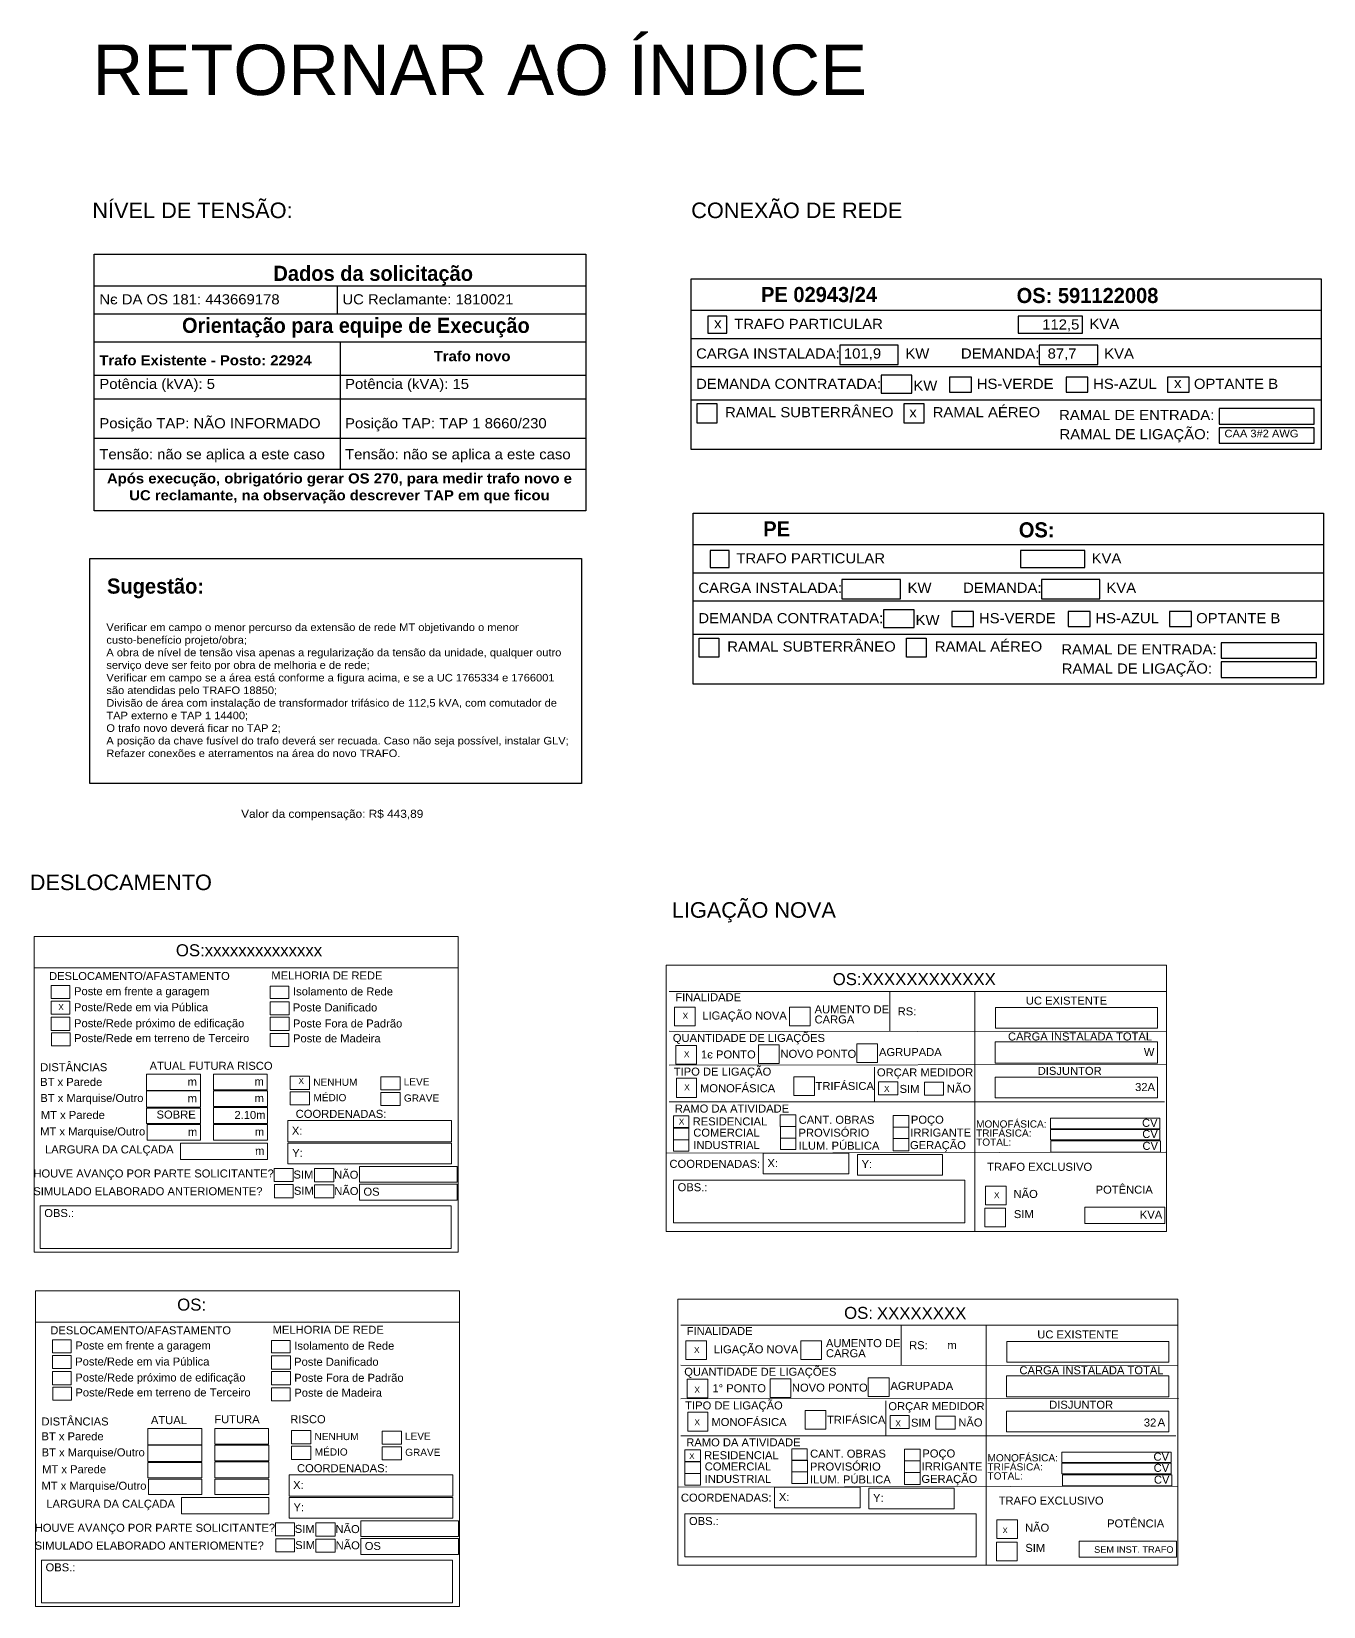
# Paper-space layout 'QUADROS' of a CAD drawing. Extents: x 32 to 430, y 57 to 369.
# Drawn here: x 31.8 to 288.1, y 56.9 to 369.4 of the extents above; entities that cross this region are included whole.
import ezdxf
from ezdxf.enums import TextEntityAlignment as Align

# ---------------------------------------------------------------- set-up
doc = ezdxf.new("R2010")
doc.units = 0
doc.header["$MEASUREMENT"] = 0
doc.layers.get('0').update_dxf_attribs({"linetype": 'CONTINUOUS'})
for name, color, linetype in [('DISTANCIAS - SOLICITANTE', 7, 'CONTINUOUS'), ('FORMATO', 7, 'CONTINUOUS'), ('Textos', 7, 'CONTINUOUS')]:
    doc.layers.add(name, color=color, linetype=linetype)
doc.styles.get("Standard").update_dxf_attribs({"font": 'arial.ttf'})
doc.styles.add('textstyle3', font='arial.ttf')

# ---------------------------------------------------------------- blocks, each defined once
blk = doc.blocks.new('QUADRO_DESLOCAMENTO')
at = {"color": 7, "linetype": 'Continuous', "ltscale": 5, "true_color": 0xffffff}
blk.add_wipeout([(0, 0), (0, 62.61), (84.11, 62.61), (84.11, 0)], dxfattribs=at).dxf.layer = 'DISTANCIAS - SOLICITANTE'
at = {"color": 7, "lineweight": 20, "flags": 128}
for points in [[(0, 62.61), (0, 0), (84.11, 0), (84.11, 62.61), (0, 62.61)], [(0, 56.41), (84.01, 56.41)], [(3.4, 50.31), (3.4, 52.91), (7.1, 52.91), (7.1, 50.31), (3.4, 50.31)], [(46.81, 50.31), (46.81, 52.81), (50.51, 52.81), (50.51, 50.31), (46.81, 50.31)], [(3.4, 47.21), (3.4, 49.81), (7.1, 49.81), (7.1, 47.21), (3.4, 47.21)], [(46.81, 47.11), (46.81, 49.71), (50.61, 49.71), (50.61, 47.11), (46.81, 47.11)], [(3.4, 44.01), (3.4, 46.61), (7.1, 46.61), (7.1, 44.01), (3.4, 44.01)], [(46.81, 44.01), (46.81, 46.61), (50.61, 46.61), (50.61, 44.01), (46.81, 44.01)], [(3.46, 40.95), (3.46, 43.55), (7.16, 43.55), (7.16, 40.95), (3.46, 40.95)], [(46.81, 40.81), (46.81, 43.41), (50.51, 43.41), (50.51, 40.81), (46.81, 40.81)], [(22.3, 32.1), (22.3, 35.3), (33, 35.3), (33, 32.1), (22.3, 32.1)], [(35.6, 32.2), (35.6, 35.3), (46.21, 35.3), (46.21, 32.2), (35.6, 32.2)], [(50.81, 32.3), (50.81, 34.9), (54.61, 34.9), (54.61, 32.3), (50.81, 32.3)], [(68.81, 32.2), (68.81, 34.8), (72.61, 34.8), (72.61, 32.2), (68.81, 32.2)], [(22.3, 28.8), (22.3, 32), (33, 32), (33, 28.8), (22.3, 28.8)], [(35.6, 28.9), (35.6, 32), (46.31, 32), (46.31, 28.9), (35.6, 28.9)], [(50.81, 29.2), (50.81, 31.8), (54.61, 31.8), (54.61, 29.2), (50.81, 29.2)], [(68.81, 29.1), (68.81, 31.7), (72.61, 31.7), (72.61, 29.1), (68.81, 29.1)], [(22.3, 25.5), (22.3, 28.6), (33, 28.6), (33, 25.5), (22.3, 25.5)], [(35.6, 25.5), (35.6, 28.7), (46.31, 28.7), (46.31, 25.5), (35.6, 25.5)], [(22.4, 22.2), (22.4, 25.3), (33, 25.3), (33, 22.2), (22.4, 22.2)], [(35.6, 22.2), (35.6, 25.3), (46.31, 25.3), (46.31, 22.2), (35.6, 22.2)], [(50.31, 21.9), (50.31, 26.1), (82.81, 26.1), (82.81, 21.9), (50.31, 21.9)], [(29, 18.4), (29, 21.6), (46.31, 21.6), (46.31, 18.4), (29, 18.4)], [(50.31, 17.5), (50.31, 21.6), (82.81, 21.6), (82.81, 17.5), (50.31, 17.5)], [(47.6, 14.02), (47.6, 16.62), (51.4, 16.62), (51.4, 14.02), (47.6, 14.02)], [(55.65, 13.98), (55.65, 16.58), (59.45, 16.58), (59.45, 13.98), (55.65, 13.98)], [(64.52, 13.9), (64.52, 17), (83.92, 17), (83.92, 13.9), (64.52, 13.9)], [(47.7, 10.82), (47.7, 13.42), (51.4, 13.42), (51.4, 10.82), (47.7, 10.82)], [(55.65, 10.78), (55.65, 13.38), (59.45, 13.38), (59.45, 10.78), (55.65, 10.78)], [(64.52, 10.3), (64.52, 13.5), (83.92, 13.5), (83.92, 10.3), (64.52, 10.3)], [(1.2, 0.7), (1.2, 9.2), (82.71, 9.2), (82.71, 0.7), (1.2, 0.7)]]:
    blk.add_lwpolyline(points, dxfattribs=at)
at = {"color": 7, "style": 'textstyle3'}
for s, height, p in [('OS:', 2.381, (28.12, 58.71)), ('DESLOCAMENTO/AFASTAMENTO ', 1.5875, (2.95, 54.01)), ('MELHORIA DE REDE', 1.5875, (47.05, 54.12)), ('Poste em frente a garagem', 1.5875, (7.92, 51)), ('Isolamento de Rede', 1.5875, (51.35, 50.95)), ('Poste/Rede em via Pública', 1.5875, (7.89, 47.82)), ('Poste Danificado', 1.5875, (51.32, 47.77)), ('Poste/Rede próximo de edificação', 1.5875, (7.91, 44.64)), ('Poste Fora de Padrão', 1.5875, (51.34, 44.59)), ('Poste/Rede em terreno de Terceiro', 1.5875, (7.93, 41.68)), ('Poste de Madeira', 1.5875, (51.36, 41.63)), ('DISTÂNCIAS ', 1.5875, (1.2, 35.92)), ('ATUAL', 1.587, (22.91, 36.19)), ('FUTURA', 1.587, (35.49, 36.37)), ('RISCO', 1.587, (50.56, 36.37)), ('BT x Parede ', 1.5875, (1.2, 32.98)), ('NENHUM', 1.429, (55.36, 33.02)), ('LEVE', 1.429, (73.31, 33.09)), ('BT x Marquise/Outro ', 1.5875, (1.23, 29.79)), ('MÉDIO ', 1.429, (55.4, 29.95)), ('GRAVE ', 1.429, (73.35, 29.88)), ('COORDENADAS:', 1.5875, (51.89, 26.65)), ('MT x Parede ', 1.5875, (1.33, 26.44)), ('MT x Marquise/Outro', 1.5875, (1.2, 23.17)), ('X:', 1.587, (51.12, 23.32)), ('LARGURA DA CALÇADA ', 1.5875, (2.16, 19.6)), ('Y:', 1.587, (51.2, 18.9)), ('HOUVE AVANÇO POR PARTE SOLICITANTE? ', 1.5875, (-0.14, 14.83)), ('SIM ', 1.587, (51.45, 14.61)), ('NÃO', 1.587, (59.53, 14.57)), ('SIMULADO ELABORADO ANTERIOMENTE? ', 1.5875, (-0.16, 11.3)), ('SIM', 1.587, (51.53, 11.4)), ('NÃO', 1.587, (59.55, 11.35)), ('OS', 1.587, (65.33, 11.22)), ('OBS.:', 1.587, (2.01, 6.98))]:
    blk.add_text(s, height=height, dxfattribs=at).set_placement(p)
at = {"color": 7, "linetype": 'Continuous', "ltscale": 5}
for tag, p, height in [('OS', (34.67, 58.62), 2.38), ('C_GAR', (4.22, 50.99), 1.62), ('C_ISO', (47.51, 50.86), 1.62), ('C_VIA', (4.32, 47.92), 1.62), ('C_DAN', (47.64, 47.67), 1.62), ('C_EDI', (4.32, 44.76), 1.62), ('C_FOR', (47.48, 44.59), 1.62), ('C_TER', (4.32, 41.59), 1.62), ('C_MAD', (47.54, 41.4), 1.62), ('D_BTA', (22.83, 32.85), 1.59), ('D_BTF', (35.85, 32.94), 1.59), ('R_NEN', (51.87, 32.77), 1.62), ('D_BMA', (22.97, 29.74), 1.59), ('D_BMF', (35.8, 30.01), 1.59), ('R_MED', (51.87, 29.7), 1.62), ('R_LEV', (69.83, 32.73), 1.62), ('D_MTF', (35.85, 26.67), 1.59), ('R_GRA', (69.92, 29.56), 1.62), ('D_MTA', (23.02, 26.4), 1.59), ('D_MMA', (23.02, 23.15), 1.59), ('D_MMF', (36.12, 23.24), 1.59), ('CX', (53.9, 23.11), 1.59), ('D_LAR', (31.27, 19.42), 1.59), ('CY', (53.9, 18.77), 1.59), ('A_SIM', (48.62, 14.58), 1.62), ('A_NAO', (56.91, 14.55), 1.62), ('S_SIM', (48.65, 11.32), 1.62), ('S_NAO', (56.79, 11.32), 1.62), ('S_OS', (69.08, 11.22), 1.59), ('OBS', (8.68, 6.84), 1.59)]:
    blk.add_attdef(tag, p, '', height=height, dxfattribs=at)
blk = doc.blocks.new('QUADRO_CONEXAO')
at = {"color": 7, "linetype": 'Continuous', "ltscale": 5, "true_color": 0xffffff}
blk.add_wipeout([(0, 33.9), (125.02, 33.9), (125.02, 0), (0, 0)], dxfattribs=at)
at = {"color": 0}
for p, q in [((0, 27.66), (125.02, 27.66)), ((125.02, 22), (0, 22)), ((0, 16.53), (125.02, 16.53)), ((0, 9.89), (125.02, 9.89))]:
    blk.add_line(p, q, dxfattribs=at)
blk.add_lwpolyline([(0, 33.9), (125.02, 33.9), (125.02, 0), (0, 0)], close=True, dxfattribs=at)
at = {"layer": 'Textos'}
for points in [[(7.1, 26.51), (3.32, 26.51), (3.32, 23.13), (7.1, 23.13)], [(77.68, 26.51), (64.91, 26.51), (64.91, 23.13), (77.68, 23.13)], [(41.1, 20.74), (29.5, 20.74), (29.5, 16.9), (41.1, 16.9)], [(80.68, 20.74), (69.08, 20.74), (69.08, 16.9), (80.68, 16.9)], [(43.81, 14.75), (37.71, 14.75), (37.71, 11.22), (43.81, 11.22)], [(55.61, 14.39), (51.3, 14.39), (51.3, 11.44), (55.61, 11.44)], [(78.7, 14.39), (74.39, 14.39), (74.39, 11.44), (78.7, 11.44)], [(98.81, 14.39), (94.5, 14.39), (94.5, 11.44), (98.81, 11.44)], [(1.2, 9.13), (5.1, 9.13), (5.1, 5.3), (1.2, 5.3)], [(42.28, 9.13), (46.18, 9.13), (46.18, 5.3), (42.28, 5.3)], [(123.64, 8.16), (104.74, 8.16), (104.74, 5.1), (123.64, 5.1)], [(123.64, 4.37), (104.74, 4.37), (104.74, 1.3), (123.64, 1.3)]]:
    blk.add_lwpolyline(points, close=True, dxfattribs=at)
at = {"color": 1, "linetype": 'Continuous', "ltscale": 5}
for tag, p, height in [('PE', (19.91, 29.27), 3), ('OS', (72.34, 29.01), 3), ('CHK_TRAFO', (4.49, 23.84), 2.05), ('TRAFO_KVA', (65.84, 23.92), 2.01), ('CARGA', (30.87, 17.93), 2.01), ('DEMANDA', (69.88, 17.79), 2.01), ('DEM_C', (38.53, 12.1), 2.01), ('CHK_V', (52.39, 11.91), 2.05), ('CHK_A', (75.48, 12.05), 2.05), ('CHK_B', (95.57, 12.05), 2.05), ('CHK_RS', (2.26, 6.18), 2.05), ('CHK_RA', (43.22, 6.22), 2.05), ('R_ENT', (105.67, 5.75), 1.9), ('R_LIG', (105.67, 2.03), 1.9)]:
    blk.add_attdef(tag, p, '', height=height, dxfattribs=at)
at = {"layer": 'FORMATO', "color": 1, "attachment_point": 1}
for s, insert, char_height, width in [('{\\fArial|b1|i0|c0|p34;\\W0.95;PE}', (13.88, 32.28), 3, 26.9016), ('{\\fArial|b1|i0|c0|p34;\\W0.95;OS:}', (64.58, 32.09), 3, 34.6457), ('{\\W1.05;TRAFO PARTICULAR}', (8.56, 25.96), 2.01, 42.8931), ('{\\W1.05;KVA}', (79.02, 25.96), 2.01, 42.8931), ('{\\W1.05;CARGA INSTALADA:}', (1, 20.1), 2.01, 46.7869), ('{\\W1.05;KW}', (42.51, 20.1), 2.01, 5.3925), ('{\\W1.05;DEMANDA:}', (53.53, 20.1), 2.01, 27.3456), ('{\\W1.05;KVA}', (81.95, 20.1), 2.01, 5.3925), ('{\\W1.05;DEMANDA CONTRATADA: }', (1, 14.07), 2.01, 42.803), ('{\\W1.05;KW}', (44.1, 13.7), 2.01, 5.3925), ('{\\W1.05;HS-VERDE}', (56.67, 14.07), 2.01, 14.9071), ('{\\W1.05;HS-AZUL}', (79.76, 14.07), 2.01, 14.9071), ('{\\W1.05;OPTANTE B}', (99.75, 14.07), 2.01, 16.4316), ('{\\W1.05;RAMAL SUBTERRÂNEO}', (6.74, 8.45), 2.01, 33.5143), ('{\\W1.05; RAMAL AÉREO}', (47.11, 8.45), 2.01, 22.5398), ('{\\W1.05;RAMAL DE ENTRADA:}', (73.01, 7.89), 2.01, 30.3302), ('{\\W1.05;RAMAL DE LIGAÇÃO:}', (73.09, 4.08), 2.01, 30.3302)]:
    blk.add_mtext(s, dxfattribs=dict(at, insert=insert, char_height=char_height, width=width))
blk = doc.blocks.new('QUADRO_LIGACAO_NOVA')
at = {"color": 7, "linetype": 'Continuous', "true_color": 0xffffff}
blk.add_wipeout([(0, 52.81), (99.21, 52.81), (99.21, 0), (0, 0)], dxfattribs=at)
at = {"color": 7, "lineweight": 20, "flags": 128}
for points in [[(0, 0), (0, 52.81), (99.21, 52.81), (99.21, 0), (0, 0)], [(0.6, 47.61), (99.11, 47.61)], [(44.31, 47.61), (44.31, 39.7)], [(61.21, 47.61), (61.21, 0.1)], [(1.6, 40.81), (1.6, 44.51), (5.7, 44.51), (5.7, 40.81), (1.6, 40.81)], [(24.4, 40.81), (24.4, 44.51), (28.5, 44.51), (28.5, 40.81), (24.4, 40.81)], [(65.31, 40.31), (65.31, 44.41), (97.41, 44.41), (97.41, 40.31), (65.31, 40.31)], [(0.6, 39.7), (99.21, 39.6)], [(65.21, 33.4), (65.21, 37.6), (97.41, 37.6), (97.41, 33.4), (65.21, 33.4)], [(1.9, 33.2), (1.9, 36.9), (6, 36.9), (6, 33.2), (1.9, 33.2)], [(18.3, 33.3), (18.3, 37), (22.4, 37), (22.4, 33.3), (18.3, 33.3)], [(37.8, 33.5), (37.8, 37.2), (41.91, 37.2), (41.91, 33.5), (37.8, 33.5)], [(0.6, 33), (99.31, 33.1)], [(41.31, 32.6), (41.31, 25.7)], [(2, 26.6), (2, 30.4), (6, 30.4), (6, 26.6), (2, 26.6)], [(25.29, 26.99), (25.29, 30.69), (29.39, 30.69), (29.39, 26.99), (25.29, 26.99)], [(42.11, 27.1), (42.11, 29.7), (45.91, 29.7), (45.91, 27.1), (42.11, 27.1)], [(51.21, 27), (51.21, 29.6), (55.01, 29.6), (55.01, 27), (51.21, 27)], [(65.21, 26.5), (65.21, 30.6), (97.41, 30.6), (97.41, 26.5), (65.21, 26.5)], [(98.81, 25.7), (0.6, 25.7)], [(1.4, 20.5), (1.4, 22.9), (4.5, 22.9), (4.5, 20.5), (1.4, 20.5)], [(22.6, 20.8), (22.6, 23.1), (25.7, 23.1), (25.7, 20.8), (22.6, 20.8)], [(45.01, 20.7), (45.01, 23), (48.11, 23), (48.11, 20.7), (45.01, 20.7)], [(76.2, 20.36), (76.2, 22.46), (97.9, 22.46), (97.9, 20.36), (76.2, 20.36)], [(1.4, 18.2), (1.4, 20.6), (4.5, 20.6), (4.5, 18.2), (1.4, 18.2)], [(22.62, 18.53), (22.62, 20.83), (25.72, 20.83), (25.72, 18.53), (22.62, 18.53)], [(45.01, 18.4), (45.01, 20.7), (48.11, 20.7), (48.11, 18.4), (45.01, 18.4)], [(76.2, 18.16), (76.2, 20.26), (97.9, 20.26), (97.9, 18.16), (76.2, 18.16)], [(99.11, 15.7), (0, 15.5)], [(1.4, 15.9), (1.4, 18.2), (4.5, 18.2), (4.5, 15.9), (1.4, 15.9)], [(22.62, 16.23), (22.62, 18.53), (25.72, 18.53), (25.72, 16.23), (22.62, 16.23)], [(45.01, 16), (45.01, 18.4), (48.11, 18.4), (48.11, 16), (45.01, 16)], [(76.3, 15.76), (76.3, 17.96), (98, 17.96), (98, 15.76), (76.3, 15.76)], [(19.2, 11.4), (19.2, 15.5), (36.2, 15.5), (36.2, 11.4), (19.2, 11.4)], [(37.9, 11.2), (37.9, 15.3), (54.81, 15.3), (54.81, 11.2), (37.9, 11.2)], [(1.4, 1.7), (1.4, 10.2), (59.21, 10.2), (59.21, 1.7), (1.4, 1.7)], [(63.31, 5.3), (63.31, 9), (67.41, 9), (67.41, 5.3), (63.31, 5.3)], [(63.21, 0.9), (63.21, 4.6), (67.31, 4.6), (67.31, 0.9), (63.21, 0.9)], [(79.6, 1.6), (79.6, 4.8), (98.91, 4.8), (98.91, 1.6), (79.6, 1.6)]]:
    blk.add_lwpolyline(points, dxfattribs=at)
at = {"color": 7, "style": 'textstyle3'}
for s, height, p in [('OS:', 2.381, (33, 48.88)), ('FINALIDADE', 1.587, (1.78, 45.69)), ('LIGAÇÃO NOVA', 1.5875, (7.14, 42.05)), ('AUMENTO DE ', 1.5875, (29.4, 43.27)), ('RS:', 1.587, (45.9, 42.87)), ('m', 1.59, (53.49, 42.88)), ('UC EXISTENTE ', 1.5875, (71.32, 45.01)), ('CARGA ', 1.587, (29.4, 41.27)), ('QUANTIDADE DE LIGAÇÕES', 1.5875, (1.29, 37.6)), ('CARGA INSTALADA TOTAL', 1.5875, (67.78, 37.89)), ('1° PONTO', 1.587, (6.88, 34.33)), ('NOVO PONTO', 1.587, (22.65, 34.45)), ('AGRUPADA ', 1.587, (42.19, 34.8)), ('TIPO DE LIGAÇÃO', 1.5875, (1.48, 30.91)), ('ORÇAR MEDIDOR', 1.5875, (41.78, 30.77)), ('DISJUNTOR ', 1.587, (73.68, 31.06)), ('MONOFÁSICA', 1.587, (6.68, 27.62)), ('TRIFÁSICA', 1.587, (29.6, 28.06)), ('SIM ', 1.587, (46.27, 27.49)), ('NÃO', 1.587, (55.66, 27.53)), ('A', 1.59, (95.2, 27.59)), ('RAMO DA ATIVIDADE', 1.5875, (1.69, 23.59)), ('RESIDENCIAL', 1.5875, (5.23, 21.04)), ('CANT. OBRAS', 1.5875, (26.26, 21.35)), ('POÇO', 1.587, (48.52, 21.38)), ('MONOFÁSICA:', 1.4287, (61.45, 20.61)), ('CV', 1.587, (94.37, 20.75)), ('COMERCIAL ', 1.587, (5.35, 18.81)), ('PROVISÓRIO ', 1.5875, (26.23, 18.79)), ('IRRIGANTE', 1.587, (48.39, 18.82)), ('TRIFÁSICA: ', 1.4287, (61.45, 18.81)), ('CV', 1.587, (94.41, 18.53)), ('INDUSTRIAL ', 1.5875, (5.35, 16.35)), ('ILUM. PÚBLICA', 1.5875, (26.24, 16.23)), ('GERAÇÃO', 1.587, (48.34, 16.33)), ('TOTAL: ', 1.429, (61.45, 17.01)), ('CV', 1.587, (94.46, 16.19)), ('COORDENADAS: ', 1.5875, (0.62, 12.62)), ('X: ', 1.587, (20.06, 12.75)), ('Y: ', 1.587, (38.74, 12.58)), ('TRAFO EXCLUSIVO', 1.5875, (63.66, 12.03)), ('OBS.:', 1.587, (2.23, 7.98)), ('POTÊNCIA ', 1.587, (85.17, 7.5)), ('NÃO', 1.587, (68.89, 6.65)), ('SIM', 1.587, (68.95, 2.65))]:
    blk.add_text(s, height=height, dxfattribs=at).set_placement(p)
at = {"color": 7, "linetype": 'Continuous', "ltscale": 5}
for tag, p, height in [('OS', (39.51, 48.81), 2.38), ('RS', (50.11, 42.91), 1.59), ('C_LN', (3.22, 42.1), 1.19), ('C_AC', (25.64, 41.84), 1.62), ('C_1P', (3.3, 34.22), 1.19), ('C_NP', (19.77, 34.27), 1.19), ('C_AG', (39.05, 34.51), 1.19), ('C_MO', (3.3, 27.78), 1.19), ('C_TR', (26.62, 27.92), 1.19), ('C_OMS', (43.17, 27.54), 1.19), ('C_OMN', (52.55, 27.54), 1.19), ('C_RE', (2.28, 21.09), 1.11), ('C_CO', (23.52, 21.32), 1.11), ('C_PO', (45.9, 21.12), 1.11), ('C_CM', (2.32, 18.73), 1.11), ('C_PR', (23.57, 19.19), 1.11), ('C_IR', (45.83, 19.02), 1.11), ('C_IN', (2.34, 16.69), 1.11), ('C_IL', (23.64, 16.87), 1.11), ('C_GE', (45.82, 16.67), 1.11), ('CX', (22.4, 12.74), 1.59), ('CY', (41.19, 12.52), 1.59), ('OBS', (8.98, 7.85), 1.59), ('C_TEN', (64.43, 6.37), 1.11), ('C_TES', (64.51, 2.25), 1.11)]:
    blk.add_attdef(tag, p, '', height=height, dxfattribs=at)
for tag, height, p in [('UC_EX', 1.59, (96.71, 41.49)), ('CARGA', 1.59, (96.31, 34.52)), ('DISJ', 1.59, (94.93, 27.52)), ('MONO_CV', 1.59, (94.3, 20.67)), ('TRIF_CV', 1.59, (94.3, 18.51)), ('TOT_CV', 1.59, (94.27, 16.17)), ('POTENCIA', 1.3, (98.34, 2.47))]:
    blk.add_attdef(tag, text='', height=height, dxfattribs=at).set_placement(p, align=Align.RIGHT)

psp = doc.layouts.new('QUADROS')

# ---------------------------------------------------------------- linework, layer by layer
at = {"color": 7}
for p, q in [((44.24, 318.94), (141.75, 318.94)), ((92.46, 318.84), (92.46, 313.28)), ((141.75, 313.28), (44.24, 313.28)), ((44.24, 307.81), (141.75, 307.81)), ((93, 307.81), (93, 282.53)), ((44.24, 301.17), (141.75, 301.17)), ((44.24, 296.49), (141.75, 296.49)), ((44.24, 288.68), (141.75, 288.68)), ((44.24, 282.53), (141.75, 282.53))]:
    psp.add_line(p, q, dxfattribs=at)
at = {"color": 0}
for p, q in [((162.63, 314.05), (287.65, 314.05)), ((287.65, 308.39), (162.63, 308.39)), ((162.63, 302.93), (287.65, 302.93)), ((162.63, 296.29), (287.65, 296.29))]:
    psp.add_line(p, q, dxfattribs=at)
at = {"color": 7}
psp.add_lwpolyline([(44.24, 325.18), (141.75, 325.18), (141.75, 274.24), (44.24, 274.24)], close=True, dxfattribs=at)
at = {"color": 0}
psp.add_lwpolyline([(162.63, 320.3), (287.65, 320.3), (287.65, 286.4), (162.63, 286.4)], close=True, dxfattribs=at)
at = {"color": 8}
psp.add_lwpolyline([(43.38, 264.81), (140.88, 264.81), (140.88, 220.13), (43.38, 220.13)], close=True, dxfattribs=at)
at = {"color": 7, "lineweight": 20, "flags": 128}
for points in [[(32.31, 189.77), (32.31, 127.17), (116.42, 127.17), (116.42, 189.77), (32.31, 189.77)], [(32.31, 183.57), (116.32, 183.57)], [(157.72, 131.28), (157.72, 184.09), (256.93, 184.09), (256.93, 131.28), (157.72, 131.28)], [(35.71, 177.47), (35.71, 180.07), (39.41, 180.07), (39.41, 177.47), (35.71, 177.47)], [(79.12, 177.47), (79.12, 179.97), (82.82, 179.97), (82.82, 177.47), (79.12, 177.47)], [(158.32, 178.89), (256.83, 178.89)], [(202.03, 178.89), (202.03, 170.99)], [(218.93, 178.89), (218.93, 131.38)], [(35.71, 174.37), (35.71, 176.97), (39.41, 176.97), (39.41, 174.37), (35.71, 174.37)], [(79.12, 174.27), (79.12, 176.87), (82.92, 176.87), (82.92, 174.27), (79.12, 174.27)], [(159.32, 172.09), (159.32, 175.79), (163.42, 175.79), (163.42, 172.09), (159.32, 172.09)], [(182.13, 172.09), (182.13, 175.79), (186.23, 175.79), (186.23, 172.09), (182.13, 172.09)], [(223.03, 171.59), (223.03, 175.69), (255.13, 175.69), (255.13, 171.59), (223.03, 171.59)], [(35.71, 171.17), (35.71, 173.77), (39.41, 173.77), (39.41, 171.17), (35.71, 171.17)], [(79.12, 171.17), (79.12, 173.77), (82.92, 173.77), (82.92, 171.17), (79.12, 171.17)], [(35.77, 168.12), (35.77, 170.72), (39.47, 170.72), (39.47, 168.12), (35.77, 168.12)], [(79.12, 167.97), (79.12, 170.57), (82.82, 170.57), (82.82, 167.97), (79.12, 167.97)], [(158.32, 170.99), (256.93, 170.89)], [(222.93, 164.69), (222.93, 168.89), (255.13, 168.89), (255.13, 164.69), (222.93, 164.69)], [(159.62, 164.49), (159.62, 168.19), (163.72, 168.19), (163.72, 164.49), (159.62, 164.49)], [(176.02, 164.59), (176.02, 168.29), (180.13, 168.29), (180.13, 164.59), (176.02, 164.59)], [(195.53, 164.79), (195.53, 168.49), (199.63, 168.49), (199.63, 164.79), (195.53, 164.79)], [(158.32, 164.29), (257.03, 164.39)], [(199.03, 163.89), (199.03, 156.99)], [(54.62, 159.27), (54.62, 162.47), (65.32, 162.47), (65.32, 159.27), (54.62, 159.27)], [(67.92, 159.37), (67.92, 162.47), (78.52, 162.47), (78.52, 159.37), (67.92, 159.37)], [(83.12, 159.47), (83.12, 162.07), (86.92, 162.07), (86.92, 159.47), (83.12, 159.47)], [(101.12, 159.37), (101.12, 161.97), (104.92, 161.97), (104.92, 159.37), (101.12, 159.37)], [(159.72, 157.89), (159.72, 161.69), (163.72, 161.69), (163.72, 157.89), (159.72, 157.89)], [(183.01, 158.28), (183.01, 161.98), (187.11, 161.98), (187.11, 158.28), (183.01, 158.28)], [(199.83, 158.39), (199.83, 160.99), (203.63, 160.99), (203.63, 158.39), (199.83, 158.39)], [(208.93, 158.29), (208.93, 160.89), (212.73, 160.89), (212.73, 158.29), (208.93, 158.29)], [(222.93, 157.79), (222.93, 161.89), (255.13, 161.89), (255.13, 157.79), (222.93, 157.79)], [(54.62, 155.97), (54.62, 159.17), (65.32, 159.17), (65.32, 155.97), (54.62, 155.97)], [(67.92, 156.07), (67.92, 159.17), (78.62, 159.17), (78.62, 156.07), (67.92, 156.07)], [(83.12, 156.37), (83.12, 158.97), (86.92, 158.97), (86.92, 156.37), (83.12, 156.37)], [(101.12, 156.27), (101.12, 158.87), (104.92, 158.87), (104.92, 156.27), (101.12, 156.27)], [(256.53, 156.99), (158.32, 156.99)], [(54.62, 152.67), (54.62, 155.77), (65.32, 155.77), (65.32, 152.67), (54.62, 152.67)], [(67.92, 152.67), (67.92, 155.87), (78.62, 155.87), (78.62, 152.67), (67.92, 152.67)], [(82.62, 149.07), (82.62, 153.27), (115.12, 153.27), (115.12, 149.07), (82.62, 149.07)], [(159.12, 151.79), (159.12, 154.19), (162.22, 154.19), (162.22, 151.79), (159.12, 151.79)], [(180.33, 152.09), (180.33, 154.39), (183.43, 154.39), (183.43, 152.09), (180.33, 152.09)], [(202.73, 151.99), (202.73, 154.29), (205.83, 154.29), (205.83, 151.99), (202.73, 151.99)], [(233.92, 151.64), (233.92, 153.74), (255.63, 153.74), (255.63, 151.64), (233.92, 151.64)], [(54.72, 149.37), (54.72, 152.47), (65.32, 152.47), (65.32, 149.37), (54.72, 149.37)], [(67.92, 149.37), (67.92, 152.47), (78.62, 152.47), (78.62, 149.37), (67.92, 149.37)], [(159.12, 149.49), (159.12, 151.89), (162.22, 151.89), (162.22, 149.49), (159.12, 149.49)], [(180.34, 149.81), (180.34, 152.11), (183.44, 152.11), (183.44, 149.81), (180.34, 149.81)], [(202.73, 149.69), (202.73, 151.99), (205.83, 151.99), (205.83, 149.69), (202.73, 149.69)], [(233.92, 149.44), (233.92, 151.54), (255.63, 151.54), (255.63, 149.44), (233.92, 149.44)], [(61.32, 145.57), (61.32, 148.77), (78.62, 148.77), (78.62, 145.57), (61.32, 145.57)], [(82.62, 144.67), (82.62, 148.77), (115.12, 148.77), (115.12, 144.67), (82.62, 144.67)], [(256.83, 146.98), (157.72, 146.78)], [(159.12, 147.18), (159.12, 149.49), (162.22, 149.49), (162.22, 147.18), (159.12, 147.18)], [(180.34, 147.51), (180.34, 149.81), (183.44, 149.81), (183.44, 147.51), (180.34, 147.51)], [(202.73, 147.28), (202.73, 149.69), (205.83, 149.69), (205.83, 147.28), (202.73, 147.28)], [(234.02, 147.04), (234.02, 149.24), (255.73, 149.24), (255.73, 147.04), (234.02, 147.04)], [(79.92, 141.18), (79.92, 143.78), (83.72, 143.78), (83.72, 141.18), (79.92, 141.18)], [(96.83, 141.07), (96.83, 144.17), (116.23, 144.17), (116.23, 141.07), (96.83, 141.07)], [(176.92, 142.68), (176.92, 146.78), (193.93, 146.78), (193.93, 142.68), (176.92, 142.68)], [(195.63, 142.48), (195.63, 146.58), (212.53, 146.58), (212.53, 142.48), (195.63, 142.48)], [(87.96, 141.14), (87.96, 143.74), (91.76, 143.74), (91.76, 141.14), (87.96, 141.14)], [(96.83, 137.47), (96.83, 140.67), (116.23, 140.67), (116.23, 137.47), (96.83, 137.47)], [(159.12, 132.98), (159.12, 141.48), (216.93, 141.48), (216.93, 132.98), (159.12, 132.98)], [(80.02, 137.98), (80.02, 140.58), (83.72, 140.58), (83.72, 137.98), (80.02, 137.98)], [(87.96, 137.94), (87.96, 140.54), (91.76, 140.54), (91.76, 137.94), (87.96, 137.94)], [(221.03, 136.58), (221.03, 140.28), (225.13, 140.28), (225.13, 136.58), (221.03, 136.58)], [(33.51, 127.87), (33.51, 136.37), (115.02, 136.37), (115.02, 127.87), (33.51, 127.87)], [(220.93, 132.18), (220.93, 135.88), (225.03, 135.88), (225.03, 132.18), (220.93, 132.18)], [(240.73, 132.88), (240.73, 136.08), (256.63, 136.08), (256.63, 132.88), (240.73, 132.88)]]:
    psp.add_lwpolyline(points, dxfattribs=at)
at = {"layer": 'Textos'}
for points in [[(169.74, 312.91), (165.95, 312.91), (165.95, 309.53), (169.74, 309.53)], [(240.31, 312.91), (227.54, 312.91), (227.54, 309.53), (240.31, 309.53)], [(203.73, 307.14), (192.13, 307.14), (192.13, 303.29), (203.73, 303.29)], [(243.31, 307.14), (231.71, 307.14), (231.71, 303.29), (243.31, 303.29)], [(206.44, 301.15), (200.34, 301.15), (200.34, 297.62), (206.44, 297.62)], [(218.24, 300.78), (213.93, 300.78), (213.93, 297.83), (218.24, 297.83)], [(241.33, 300.78), (237.02, 300.78), (237.02, 297.83), (241.33, 297.83)], [(261.44, 300.78), (257.13, 300.78), (257.13, 297.83), (261.44, 297.83)], [(163.84, 295.53), (167.73, 295.53), (167.73, 291.69), (163.84, 291.69)], [(204.91, 295.53), (208.81, 295.53), (208.81, 291.69), (204.91, 291.69)], [(286.27, 294.56), (267.37, 294.56), (267.37, 291.49), (286.27, 291.49)], [(286.27, 290.76), (267.37, 290.76), (267.37, 287.7), (286.27, 287.7)]]:
    psp.add_lwpolyline(points, close=True, dxfattribs=at)

# ---------------------------------------------------------------- block references
at = {"linetype": 'Continuous', "ltscale": 5}
for name, p in [('QUADRO_CONEXAO', (163.07, 239.9)), ('QUADRO_DESLOCAMENTO', (32.57, 56.86))]:
    psp.add_blockref(name, p, dxfattribs=at)
at = {"linetype": 'Continuous'}
psp.add_blockref('QUADRO_LIGACAO_NOVA', (159.99, 65.05), dxfattribs=at).add_auto_attribs({'OS': 'XXXXXXXX', 'C_LN': 'X', 'C_1P': 'X', 'C_MO': 'X', 'C_OMS': 'X', 'DISJ': '32', 'C_TEN': 'X', 'POTENCIA': 'SEM INST. TRAFO', 'C_RE': 'X'})

# ---------------------------------------------------------------- texts
at = {"color": 7, "style": 'textstyle3'}
for s, height, p in [('OS:xxxxxxxxxxxxxx', 2.3813, (60.43, 185.88)), ('DESLOCAMENTO/AFASTAMENTO ', 1.5875, (35.27, 181.17)), ('MELHORIA DE REDE', 1.5875, (79.36, 181.28)), ('OS:XXXXXXXXXXXX', 2.3813, (190.73, 180.16)), ('Poste em frente a garagem', 1.5875, (40.23, 178.16)), ('Isolamento de Rede', 1.5875, (83.66, 178.11)), ('FINALIDADE', 1.587, (159.5, 176.97)), ('X ', 1.191, (37.1, 175.2)), ('Poste/Rede em via Pública', 1.5875, (40.21, 174.98)), ('Poste Danificado', 1.5875, (83.63, 174.93)), ('LIGAÇÃO NOVA', 1.5875, (164.86, 173.33)), ('AUMENTO DE ', 1.5875, (187.13, 174.55)), ('RS:', 1.587, (203.62, 174.16)), ('UC EXISTENTE ', 1.5875, (229.04, 176.29)), ('Poste/Rede próximo de edificação', 1.5875, (40.23, 171.8)), ('Poste Fora de Padrão', 1.5875, (83.65, 171.75)), ('X', 1.19, (160.95, 173.47)), ('CARGA ', 1.587, (187.13, 172.55)), ('Poste/Rede em terreno de Terceiro', 1.5875, (40.24, 168.85)), ('Poste de Madeira', 1.5875, (83.67, 168.8)), ('QUANTIDADE DE LIGAÇÕES', 1.5875, (159.01, 168.88)), ('CARGA INSTALADA TOTAL', 1.5875, (225.5, 169.17)), ('X ', 1.191, (161.21, 165.84)), ('1є PONTO', 1.587, (164.6, 165.61)), ('NOVO PONTO', 1.587, (180.37, 165.73)), ('AGRUPADA ', 1.587, (199.91, 166.08)), ('W', 1.59, (252.45, 166.1)), ('DISTÂNCIAS ', 1.5875, (33.51, 163.08)), ('ATUAL FUTURA RISCO', 1.5875, (55.22, 163.35)), ('TIPO DE LIGAÇÃO', 1.5875, (159.2, 162.2)), ('ORÇAR MEDIDOR', 1.5875, (199.5, 162.05)), ('DISJUNTOR ', 1.587, (231.4, 162.35)), ('BT x Parede ', 1.5875, (33.51, 160.15)), ('m ', 1.587, (62.76, 160.2)), ('m ', 1.587, (76.04, 160.23)), ('X', 1.19, (84.74, 160.56)), ('NENHUM', 1.429, (87.68, 160.18)), ('LEVE', 1.429, (105.63, 160.26)), ('X', 1.19, (161.27, 159.29)), ('MONOFÁSICA', 1.587, (164.41, 158.91)), ('TRIFÁSICA', 1.587, (187.33, 159.35)), ('X ', 1.191, (200.9, 158.97)), ('SIM ', 1.587, (204, 158.77)), ('NÃO', 1.587, (213.38, 158.81)), ('32A', 1.587, (250.72, 159.14)), ('BT x Marquise/Outro ', 1.5875, (33.54, 156.96)), ('m ', 1.587, (62.77, 156.92)), ('m ', 1.587, (76.05, 156.95)), ('MÉDIO ', 1.429, (87.71, 157.12)), ('GRAVE ', 1.429, (105.67, 157.04)), ('RAMO DA ATIVIDADE', 1.5875, (159.41, 154.87)), ('MT x Parede ', 1.5875, (33.65, 153.6)), ('SOBRE', 1.587, (56.6, 153.68)), ('2.10m', 1.587, (72.05, 153.6)), ('COORDENADAS:', 1.5875, (84.2, 153.82)), ('X', 1.19, (160.19, 152.49)), ('RESIDENCIAL', 1.5875, (162.95, 152.32)), ('CANT. OBRAS', 1.5875, (183.98, 152.64)), ('POÇO', 1.587, (206.24, 152.66)), ('MONOFÁSICA:', 1.4287, (219.18, 151.89)), ('CV', 1.587, (252.09, 152.03)), ('MT x Marquise/Outro', 1.5875, (33.52, 150.33)), ('m ', 1.587, (62.82, 150.24)), ('m ', 1.587, (76.1, 150.26)), ('X:', 1.587, (83.44, 150.48)), ('COMERCIAL ', 1.587, (163.07, 150.09)), ('PROVISÓRIO ', 1.5875, (183.95, 150.08)), ('IRRIGANTE', 1.587, (206.12, 150.1)), ('TRIFÁSICA: ', 1.4287, (219.18, 150.09)), ('CV', 1.587, (252.14, 149.82)), ('LARGURA DA CALÇADA ', 1.5875, (34.47, 146.76)), ('m', 1.59, (76.14, 146.48)), ('Y:', 1.587, (83.51, 146.06)), ('INDUSTRIAL ', 1.5875, (163.07, 147.63)), ('ILUM. PÚBLICA', 1.5875, (183.97, 147.51)), ('GERAÇÃO', 1.587, (206.06, 147.62)), ('TOTAL: ', 1.429, (219.18, 148.29)), ('CV', 1.587, (252.18, 147.47)), ('NÃO', 1.587, (91.84, 141.74)), ('COORDENADAS: ', 1.5875, (158.35, 143.9)), ('X: ', 1.587, (177.78, 144.04)), ('Y: ', 1.587, (196.46, 143.86)), ('TRAFO EXCLUSIVO', 1.5875, (221.38, 143.31)), ('HOUVE AVANÇO POR PARTE SOLICITANTE? ', 1.5875, (32.17, 141.99)), ('SIM ', 1.587, (83.77, 141.78)), ('OBS.:', 1.587, (159.96, 139.26)), ('POTÊNCIA ', 1.587, (242.89, 138.78)), ('SIMULADO ELABORADO ANTERIOMENTE? ', 1.5875, (32.15, 138.46)), ('SIM', 1.587, (83.85, 138.56)), ('NÃO', 1.587, (91.86, 138.51)), ('OS', 1.587, (97.64, 138.38)), ('X ', 1.191, (222.72, 137.88)), ('NÃO', 1.587, (226.61, 137.93)), ('OBS.:', 1.587, (34.33, 134.14)), ('SIM', 1.587, (226.67, 133.93)), ('KVA', 1.587, (251.66, 133.8))]:
    psp.add_text(s, height=height, dxfattribs=at).set_placement(p)
at = {"attachment_point": 1}
for s, insert, char_height, width in [('RETORNAR AO ÍNDICE', (43.89, 366.77), 10, 270.2026), ('CONEXÃO DE REDE', (162.66, 335.43), 3.0836, 56.6054)]:
    psp.add_mtext(s, dxfattribs=dict(at, insert=insert, char_height=char_height, width=width))
at = {"color": 7, "char_height": 3.0836, "width": 56.6054, "attachment_point": 1}
for s, insert in [('NÍVEL DE TENSÃO:', (43.86, 335.43)), ('DESLOCAMENTO', (31.44, 202.09)), ('LIGAÇÃO NOVA', (158.81, 196.61))]:
    psp.add_mtext(s, dxfattribs=dict(at, insert=insert))
at = {"layer": 'FORMATO', "color": 7, "attachment_point": 1}
for s, insert, char_height, width in [('{\\fArial|b1|i0|c0|p34;\\W0.95;Dados da solicitação}', (79.77, 322.89), 3, 47.1348), ('{\\W1.05;Nє DA OS 181: 443669178}', (45.25, 317.24), 2.01, 42.8931), ('{\\W1.05;UC Reclamante: 1810021}', (93.46, 317.24), 2.01, 42.8931), ('{\\fArial|b1|i0|c0|p34;\\W0.94;Orientação para equipe de Execução}', (61.66, 312.56), 3, 83.2714), ('{\\fArial|b1|i0|c0|p0;\\W1.05;Trafo Existente - Posto: 22924}', (45.25, 305.14), 2.01, 46.7869), ('{\\fArial|b1|i0|c0|p0;\\W1.05;Trafo novo}', (111.58, 305.96), 2.01, 42.8931), ('{\\W1.05;Potência (kVA): 5}', (45.25, 300.45), 2.01, 42.8931), ('{\\W1.05;Potência (kVA): 15}', (94, 300.45), 2.01, 42.8931), ('{\\W1.05;Posição TAP: NÃO INFORMADO}', (45.25, 292.65), 2.01, 48.4388), ('{\\W1.05;Posição TAP: TAP 1 8660/230}', (94, 292.65), 2.01, 42.8931), ('{\\W1.05;Tensão: não se aplica a este caso}', (45.25, 286.5), 2.01, 46.2431), ('{\\W1.05;Tensão: não se aplica a este caso}', (94, 286.5), 2.01, 47.9659), ('\\pxqcsm1;{\\fArial|b1|i0|c0|p0;\\W1.05;Após execução, obrigatório gerar OS 270, para medir trafo novo e \\PUC reclamante, na observação descrever TAP em que ficou}', (44.13, 281.71), 2.01, 97.5007)]:
    psp.add_mtext(s, dxfattribs=dict(at, insert=insert, char_height=char_height, width=width))
at = {"layer": 'FORMATO', "color": 1, "attachment_point": 1}
for s, insert, char_height, width in [('{\\fArial|b1|i0|c0|p34;\\W0.95;PE 02943/24}', (176.51, 318.68), 3, 26.9016), ('{\\fArial|b1|i0|c0|p34;\\W0.95;OS: 591122008}', (227.22, 318.49), 3, 34.6457), ('{\\W1.05;TRAFO PARTICULAR}', (171.19, 312.36), 2.01, 42.8931), ('{\\W1.05;KVA}', (241.65, 312.36), 2.01, 42.8931), ('{\\W1.05;CARGA INSTALADA: 101,9}', (163.63, 306.49), 2.01, 46.7869), ('{\\W1.05;KW}', (205.15, 306.49), 2.01, 5.3925), ('{\\W1.05;DEMANDA:  87,7}', (216.16, 306.49), 2.01, 27.3456), ('{\\W1.05;KVA}', (244.58, 306.49), 2.01, 5.3925), ('{\\W1.05;DEMANDA CONTRATADA: }', (163.63, 300.47), 2.01, 42.803), ('{\\W1.05;KW}', (206.73, 300.1), 2.01, 5.3925), ('{\\W1.05;HS-VERDE}', (219.3, 300.47), 2.01, 14.9071), ('{\\W1.05;HS-AZUL}', (242.39, 300.47), 2.01, 14.9071), ('{\\W1.05;OPTANTE B}', (262.38, 300.47), 2.01, 16.4316), ('{\\W1.05;RAMAL SUBTERRÂNEO}', (169.37, 294.84), 2.01, 33.5143), ('{\\W1.05; RAMAL AÉREO}', (209.74, 294.84), 2.01, 22.5398), ('{\\W1.05;RAMAL DE ENTRADA:}', (235.64, 294.29), 2.01, 30.3302), ('{\\W1.05;RAMAL DE LIGAÇÃO:}', (235.72, 290.48), 2.01, 30.3302)]:
    psp.add_mtext(s, dxfattribs=dict(at, insert=insert, char_height=char_height, width=width))
at = {"layer": 'FORMATO', "color": 0, "char_height": 2.01, "attachment_point": 1}
for s, insert, width in [('{\\C1;\\W1.05;x}', (167.21, 312.5), 2.5364), ('{\\C1;\\W1.05;112,5}', (232.28, 312.25), 2.5364), ('{\\C1;\\W1.05;x}', (258.45, 300.67), 2.5364), ('{\\C1;\\W1.05;x}', (205.93, 294.82), 2.5364), ('{\\W1.05; \\H0.74627x;\\C1;CAA 3#2 AWG}', (267.63, 290.35), 23.0356)]:
    psp.add_mtext(s, dxfattribs=dict(at, insert=insert, width=width))
at = {"layer": 'FORMATO', "color": 8, "attachment_point": 1}
for s, insert, char_height, width in [('{\\fArial|b1|i0|c0|p34;\\W0.95;Sugestão:}', (46.77, 260.83), 3, 47.1348), ('{\\W1.05;Verificar em campo o menor percurso da extensão de rede MT objetivando o menor custo-benefício projeto/obra;\\PA obra de nível de tensão visa apenas a regularização da tensão da unidade, qualquer outro serviço deve ser feito por obra de melhoria e de rede;\\PVerificar em campo se a área está conforme a figura acima, e se a UC 1765334 e 1766001 são atendidas pelo TRAFO 18850;\\PDivisão de área com instalação de transformador trifásico de 112,5 kVA, com comutador de TAP externo e TAP 1 14400;\\PO trafo novo deverá ficar no TAP 2;\\PA posição da chave fusível do trafo deverá ser recuada. Caso não seja possível, instalar GLV;\\PRefazer conexões e aterramentos na área do novo TRAFO.}', (46.64, 251.91), 1.5, 90.5762)]:
    psp.add_mtext(s, dxfattribs=dict(at, insert=insert, char_height=char_height, width=width))
at = {"layer": 'FORMATO', "color": 14, "insert": (73.38, 214.95), "char_height": 1.6, "width": 53.2547, "attachment_point": 1}
psp.add_mtext('{\\W1.05;Valor da compensação: R$ 443,89}', dxfattribs=at)

doc.saveas('drawing.dxf')
